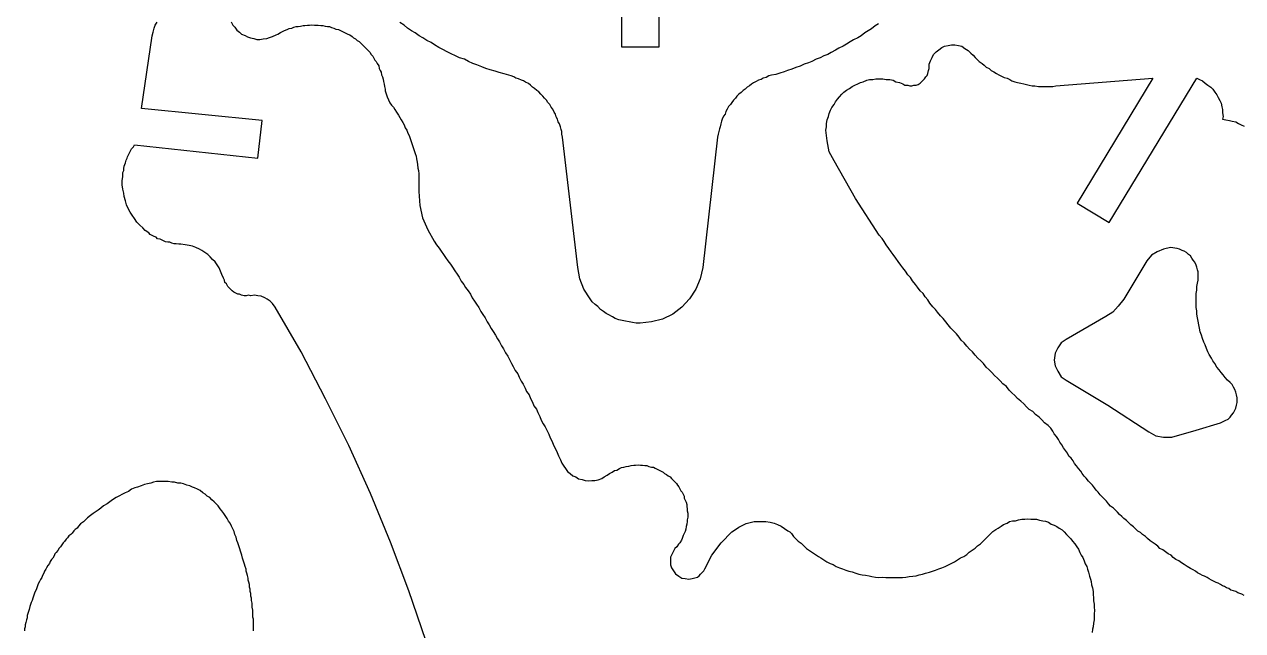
# Model space of a CAD drawing. Extents: x 3 to 449, y 3 to 233.
# Drawn here: x 122.7 to 220.9, y 80.5 to 129.4 of the extents above; entities that cross this region are included whole.
import ezdxf

# ---------------------------------------------------------------- set-up
doc = ezdxf.new("R2010")
doc.units = 0
doc.layers.add('DEFAULT_LAYER', color=1, linetype='CONTINUOUS')

msp = doc.modelspace()

# ---------------------------------------------------------------- linework, layer by layer
at = {"layer": 'DEFAULT_LAYER'}
for points in [[(170.839, 135.281), (170.839, 127.551), (173.864, 127.551), (173.864, 135.281)], [(155.068, 79.667), (153.682, 83.667), (152.216, 87.589), (150.592, 91.51), (148.849, 95.392), (146.988, 99.155), (145.007, 102.957), (142.908, 106.561), (142.71, 106.839), (142.512, 107.037), (142.274, 107.195), (142.076, 107.314), (141.799, 107.433), (141.522, 107.472), (141.244, 107.512), (140.967, 107.472), (140.769, 107.512), (140.571, 107.472), (140.413, 107.472), (140.215, 107.512), (140.056, 107.591), (139.898, 107.591), (139.739, 107.67), (139.581, 107.75), (139.462, 107.868), (139.343, 107.987), (139.224, 108.106), (139.106, 108.225), (138.987, 108.423), (138.868, 108.542), (138.828, 108.74), (138.749, 108.898), (138.63, 109.176), (138.511, 109.453), (138.393, 109.73), (138.234, 109.968), (138.076, 110.205), (137.878, 110.403), (137.68, 110.602), (137.482, 110.8), (137.244, 110.958), (137.006, 111.116), (136.808, 111.235), (136.531, 111.354), (136.254, 111.473), (135.976, 111.513), (135.66, 111.592), (135.303, 111.631), (135.145, 111.631), (134.947, 111.671), (134.788, 111.671), (134.59, 111.711), (134.432, 111.79), (134.273, 111.79), (134.075, 111.829), (133.917, 111.909), (133.758, 111.988), (133.639, 112.027), (133.441, 112.067), (133.323, 112.186), (133.164, 112.265), (133.006, 112.344), (132.847, 112.424), (132.728, 112.542), (132.451, 112.74), (132.253, 112.938), (132.016, 113.176), (131.778, 113.414), (131.58, 113.691), (131.382, 113.968), (131.223, 114.206), (131.065, 114.523), (130.946, 114.8), (130.867, 115.117), (130.748, 115.473), (130.708, 115.751), (130.629, 116.068), (130.59, 116.424), (130.59, 116.741), (130.629, 117.097), (130.629, 117.414), (130.708, 117.573), (130.708, 117.731), (130.748, 117.929), (130.788, 118.048), (130.867, 118.206), (130.906, 118.404), (130.986, 118.563), (131.025, 118.682), (131.105, 118.84), (131.184, 118.999), (131.263, 119.157), (131.342, 119.315), (131.501, 119.474), (131.58, 119.632), (141.522, 118.563), (141.878, 121.613), (132.134, 122.563), (133.006, 128.426), (133.006, 128.426), (133.085, 128.742), (133.164, 129.059), (133.243, 129.297), (133.402, 129.535)], [(139.383, 129.574), (139.502, 129.297), (139.66, 129.139), (139.818, 128.901), (140.056, 128.742), (140.215, 128.584), (140.492, 128.465), (140.69, 128.346), (140.928, 128.267), (141.205, 128.228), (141.442, 128.148), (141.68, 128.148), (141.957, 128.188), (142.235, 128.228), (142.472, 128.307), (142.71, 128.386), (142.987, 128.505), (143.146, 128.584), (143.344, 128.703), (143.502, 128.782), (143.661, 128.861), (143.898, 128.94), (144.057, 129.02), (144.255, 129.059), (144.413, 129.139), (144.611, 129.178), (144.77, 129.178), (144.968, 129.218), (145.166, 129.257), (145.324, 129.257), (145.522, 129.297), (145.681, 129.297), (145.879, 129.337), (146.077, 129.297), (146.235, 129.297), (146.394, 129.297), (146.592, 129.257), (146.75, 129.257), (146.948, 129.218), (147.146, 129.178), (147.305, 129.178), (147.463, 129.099), (147.661, 129.059), (147.82, 128.98), (148.018, 128.94), (148.136, 128.901), (148.295, 128.822), (148.453, 128.742), (148.612, 128.663), (148.77, 128.584), (148.929, 128.505), (149.127, 128.386), (149.245, 128.267), (149.404, 128.188), (149.523, 128.069), (149.681, 127.99), (149.8, 127.871), (149.919, 127.752), (150.077, 127.594), (150.196, 127.475), (150.315, 127.356), (150.434, 127.237), (150.553, 127.118), (150.671, 126.92), (150.79, 126.802), (150.869, 126.643), (150.949, 126.485), (151.067, 126.366), (151.147, 126.207), (151.265, 126.009), (151.305, 125.811), (151.384, 125.653), (151.464, 125.494), (151.503, 125.296), (151.582, 125.138), (151.622, 124.94), (151.662, 124.742), (151.701, 124.544), (151.741, 124.346), (151.78, 124.148), (151.78, 123.989), (151.939, 123.514), (152.176, 123.039), (152.295, 122.841), (152.454, 122.682), (152.573, 122.484), (152.691, 122.286), (152.85, 122.049), (152.969, 121.85), (153.087, 121.652), (153.206, 121.454), (153.325, 121.256), (153.404, 121.019), (153.523, 120.821), (153.602, 120.583), (153.721, 120.385), (153.8, 120.147), (153.88, 119.91), (153.959, 119.672), (154.038, 119.434), (154.117, 119.197), (154.197, 118.959), (154.276, 118.721), (154.315, 118.523), (154.355, 118.246), (154.395, 118.048), (154.434, 117.771), (154.474, 117.573), (154.513, 117.295), (154.513, 117.058), (154.513, 116.82), (154.513, 116.582), (154.513, 116.345), (154.513, 116.107), (154.513, 115.87), (154.593, 114.76), (154.791, 113.77), (155.226, 112.78), (155.741, 111.869), (155.939, 111.592), (156.137, 111.314), (156.296, 111.077), (156.494, 110.8), (156.652, 110.562), (156.85, 110.285), (157.048, 110.007), (157.207, 109.77), (157.405, 109.492), (157.603, 109.215), (157.761, 108.978), (157.92, 108.661), (158.118, 108.383), (158.276, 108.146), (158.474, 107.868), (158.672, 107.591), (158.791, 107.314), (158.989, 107.037), (159.148, 106.799), (159.346, 106.522), (159.504, 106.205), (159.663, 105.967), (159.861, 105.69), (160.019, 105.373), (160.178, 105.135), (160.336, 104.819), (160.494, 104.581), (160.692, 104.304), (160.851, 103.987), (161.009, 103.749), (161.168, 103.432), (161.326, 103.195), (161.485, 102.878), (161.683, 102.6), (161.801, 102.323), (161.96, 102.006), (162.118, 101.769), (162.277, 101.452), (162.475, 101.175), (162.594, 100.897), (162.752, 100.58), (162.911, 100.343), (163.069, 100.026), (163.188, 99.749), (163.386, 99.471), (163.505, 99.194), (163.663, 98.877), (163.782, 98.6), (163.98, 98.323), (164.099, 98.045), (164.257, 97.729), (164.376, 97.451), (164.534, 97.134), (164.693, 96.897), (164.851, 96.58), (164.97, 96.303), (165.089, 96.025), (165.247, 95.709), (165.366, 95.431), (165.525, 95.114), (165.644, 94.837), (165.762, 94.56), (165.921, 94.243), (166.04, 93.966), (166.198, 93.728), (166.317, 93.53), (166.475, 93.292), (166.713, 93.134), (166.911, 92.936), (167.149, 92.857), (167.386, 92.698), (167.664, 92.659), (167.901, 92.579), (168.179, 92.54), (168.456, 92.579), (168.693, 92.579), (168.971, 92.619), (169.248, 92.738), (169.446, 92.857), (169.684, 93.015), (169.882, 93.134), (170.08, 93.253), (170.278, 93.372), (170.476, 93.411), (170.674, 93.53), (170.832, 93.609), (171.03, 93.649), (171.228, 93.688), (171.426, 93.728), (171.625, 93.768), (171.823, 93.807), (171.981, 93.807), (172.179, 93.847), (172.377, 93.807), (172.536, 93.807), (172.734, 93.768), (172.892, 93.768), (173.05, 93.688), (173.248, 93.649), (173.407, 93.649), (173.565, 93.57), (173.724, 93.49), (173.882, 93.411), (174.041, 93.332), (174.199, 93.253), (174.318, 93.134), (174.476, 93.055), (174.595, 92.936), (174.754, 92.857), (174.872, 92.738), (174.991, 92.619), (175.11, 92.5), (175.269, 92.342), (175.348, 92.183), (175.467, 92.065), (175.546, 91.906), (175.625, 91.748), (175.744, 91.629), (175.823, 91.47), (175.902, 91.312), (175.902, 91.153), (175.981, 90.995), (176.061, 90.837), (176.1, 90.639), (176.1, 90.48), (176.14, 90.282), (176.14, 90.124), (176.18, 89.926), (176.18, 89.767), (176.18, 89.609), (176.14, 89.411), (176.14, 89.252), (176.1, 89.054), (176.061, 88.856), (176.021, 88.658), (175.981, 88.46), (175.902, 88.302), (175.823, 88.143), (175.744, 87.906), (175.665, 87.747), (175.546, 87.549), (175.427, 87.43), (175.308, 87.232), (175.15, 87.074), (175.031, 86.876), (174.952, 86.717), (174.872, 86.559), (174.793, 86.4), (174.793, 86.242), (174.793, 86.084), (174.793, 85.767), (174.872, 85.529), (175.031, 85.291), (175.189, 85.054), (175.467, 84.856), (175.704, 84.697), (175.981, 84.658), (176.259, 84.618), (176.536, 84.658), (176.853, 84.737), (176.972, 84.776), (177.091, 84.895), (177.209, 85.014), (177.368, 85.173), (177.487, 85.291), (177.566, 85.45), (178.12, 86.559), (178.873, 87.549), (179.744, 88.42), (180.022, 88.619), (180.299, 88.817), (180.576, 88.935), (180.893, 89.094), (181.21, 89.173), (181.527, 89.252), (181.844, 89.252), (182.16, 89.252), (182.477, 89.252), (182.834, 89.213), (183.151, 89.133), (183.428, 89.015), (183.705, 88.896), (183.983, 88.698), (184.26, 88.5), (184.418, 88.42), (184.537, 88.302), (184.695, 88.064), (184.894, 87.866), (185.092, 87.668), (185.329, 87.509), (185.527, 87.311), (185.765, 87.074), (186.003, 86.915), (186.24, 86.757), (186.478, 86.598), (186.716, 86.44), (186.914, 86.321), (187.151, 86.163), (187.389, 86.004), (187.666, 85.886), (187.904, 85.806), (188.141, 85.648), (188.419, 85.529), (188.656, 85.45), (188.934, 85.331), (189.171, 85.252), (189.449, 85.212), (189.726, 85.093), (189.963, 85.014), (190.241, 84.974), (190.518, 84.935), (190.795, 84.895), (191.033, 84.816), (191.31, 84.776), (191.587, 84.737), (191.865, 84.776), (192.142, 84.737), (192.38, 84.737), (192.696, 84.737), (192.934, 84.737), (193.251, 84.737), (193.489, 84.737), (193.766, 84.776), (194.043, 84.816), (194.32, 84.856), (194.598, 84.895), (194.835, 84.974), (195.113, 85.014), (195.35, 85.093), (195.667, 85.173), (195.905, 85.252), (196.142, 85.331), (196.42, 85.45), (196.657, 85.529), (196.935, 85.648), (197.212, 85.767), (197.41, 85.886), (197.687, 86.004), (197.925, 86.163), (198.163, 86.321), (198.44, 86.44), (198.677, 86.598), (198.875, 86.797), (199.113, 86.955), (199.351, 87.113), (199.549, 87.311), (199.786, 87.47), (199.985, 87.668), (200.183, 87.866), (200.42, 88.104), (200.579, 88.262), (200.777, 88.46), (201.014, 88.619), (201.212, 88.737), (201.45, 88.896), (201.648, 89.015), (201.925, 89.133), (202.123, 89.252), (202.361, 89.331), (202.599, 89.331), (202.836, 89.411), (203.114, 89.45), (203.351, 89.45), (203.549, 89.49), (203.827, 89.45), (204.064, 89.45), (204.302, 89.45), (204.54, 89.371), (204.817, 89.331), (205.015, 89.292), (205.253, 89.213), (205.49, 89.054), (205.728, 88.975), (205.926, 88.856), (206.124, 88.737), (206.362, 88.579), (206.52, 88.42), (206.718, 88.222), (206.876, 88.064), (207.075, 87.866), (207.193, 87.668), (207.391, 87.47), (207.55, 87.232), (207.669, 87.034), (207.787, 86.757), (207.906, 86.559), (208.025, 86.361), (208.144, 86.084), (208.223, 85.846), (208.342, 85.648), (208.421, 85.41), (208.5, 85.173), (208.58, 84.856), (208.659, 84.618), (208.699, 84.42), (208.738, 84.143), (208.817, 83.905), (208.857, 83.628), (208.857, 83.39), (208.897, 83.113), (208.897, 82.875), (208.936, 82.598), (208.936, 82.36), (208.976, 82.083), (208.936, 81.806), (208.936, 81.568), (208.936, 81.33), (208.897, 81.053), (208.857, 80.776), (208.817, 80.578), (208.778, 80.301)], [(191.565, 129.399), (191.285, 129.231), (191.005, 129.007), (190.725, 128.839), (190.444, 128.671), (190.164, 128.447), (189.884, 128.279), (189.548, 128.111), (189.268, 127.943), (188.988, 127.775), (188.708, 127.607), (188.372, 127.439), (188.092, 127.271), (187.756, 127.103), (187.476, 126.935), (187.14, 126.823), (186.859, 126.655), (186.523, 126.543), (186.187, 126.375), (185.907, 126.263), (185.571, 126.151), (185.235, 125.982), (184.899, 125.87), (184.563, 125.758), (184.227, 125.646), (183.947, 125.534), (183.611, 125.422), (183.274, 125.31), (182.938, 125.254), (182.714, 125.198), (182.49, 125.086), (182.266, 125.03), (182.098, 124.918), (181.874, 124.862), (181.706, 124.75), (181.482, 124.638), (181.314, 124.526), (181.146, 124.414), (180.978, 124.302), (180.81, 124.134), (180.642, 124.022), (180.474, 123.854), (180.306, 123.742), (180.138, 123.574), (180.026, 123.406), (179.858, 123.238), (179.745, 123.07), (179.633, 122.902), (179.465, 122.734), (179.353, 122.51), (179.241, 122.341), (179.185, 122.117), (179.073, 121.949), (178.961, 121.725), (178.905, 121.557), (178.849, 121.333), (178.793, 121.109), (178.737, 120.941), (178.681, 120.717), (178.625, 120.493), (178.569, 120.269), (177.393, 109.738), (177.169, 108.842), (176.833, 108.001), (176.329, 107.217), (175.712, 106.545), (174.984, 105.985), (174.144, 105.593), (173.248, 105.369), (172.351, 105.257), (172.015, 105.257), (171.735, 105.313), (171.455, 105.369), (171.175, 105.425), (170.895, 105.481), (170.615, 105.537), (170.335, 105.649), (170.111, 105.761), (169.831, 105.929), (169.607, 106.041), (169.383, 106.209), (169.159, 106.377), (168.934, 106.601), (168.71, 106.769), (168.486, 106.993), (168.318, 107.217), (167.814, 108.001), (167.478, 108.842), (167.31, 109.738), (166.078, 120.269), (166.022, 120.493), (166.022, 120.717), (165.966, 120.885), (165.91, 121.109), (165.854, 121.333), (165.742, 121.501), (165.686, 121.725), (165.574, 121.893), (165.518, 122.117), (165.405, 122.285), (165.293, 122.51), (165.181, 122.678), (165.069, 122.902), (164.901, 123.07), (164.789, 123.238), (164.621, 123.406), (164.509, 123.574), (164.341, 123.742), (164.173, 123.91), (164.005, 124.022), (163.837, 124.19), (163.669, 124.302), (163.501, 124.47), (163.333, 124.582), (163.109, 124.694), (162.941, 124.806), (162.773, 124.862), (162.549, 124.974), (162.325, 125.03), (162.157, 125.142), (161.933, 125.198), (161.764, 125.254), (161.372, 125.366), (160.98, 125.478), (160.644, 125.59), (160.252, 125.702), (159.916, 125.814), (159.58, 125.926), (159.188, 126.095), (158.852, 126.207), (158.516, 126.375), (158.179, 126.543), (157.787, 126.655), (157.451, 126.823), (157.115, 126.991), (156.779, 127.159), (156.443, 127.327), (156.107, 127.495), (155.771, 127.719), (155.491, 127.887), (155.155, 128.055), (154.819, 128.279), (154.538, 128.447), (154.202, 128.671), (153.922, 128.839), (153.586, 129.063), (153.306, 129.287), (152.97, 129.511)], [(221.026, 83.288), (220.858, 83.4), (220.69, 83.456), (220.522, 83.512), (220.354, 83.624), (220.186, 83.68), (219.962, 83.736), (219.794, 83.848), (219.626, 83.904), (219.458, 84.016), (219.29, 84.072), (219.122, 84.184), (218.954, 84.296), (218.786, 84.352), (218.562, 84.464), (218.394, 84.52), (218.226, 84.632), (218.058, 84.744), (217.834, 84.856), (217.666, 84.912), (217.498, 85.024), (217.273, 85.136), (217.105, 85.248), (216.937, 85.36), (216.713, 85.472), (216.433, 85.64), (216.209, 85.808), (215.985, 85.92), (215.761, 86.088), (215.537, 86.201), (215.313, 86.369), (215.145, 86.537), (214.921, 86.649), (214.697, 86.817), (214.473, 86.985), (214.249, 87.097), (214.081, 87.265), (213.856, 87.433), (213.632, 87.601), (213.464, 87.713), (213.24, 87.881), (213.072, 88.049), (212.848, 88.217), (212.68, 88.385), (212.456, 88.497), (212.288, 88.665), (212.12, 88.833), (211.896, 89.001), (211.728, 89.169), (211.56, 89.337), (211.336, 89.505), (211.168, 89.673), (211, 89.842), (210.832, 90.01), (210.664, 90.178), (210.496, 90.346), (210.272, 90.514), (210.103, 90.682), (209.935, 90.906), (209.767, 91.074), (209.599, 91.242), (209.431, 91.41), (209.263, 91.634), (209.095, 91.802), (208.983, 91.97), (208.815, 92.194), (208.647, 92.362), (208.479, 92.53), (208.311, 92.754), (208.143, 92.922), (207.975, 93.146), (207.863, 93.314), (207.695, 93.539), (207.527, 93.763), (207.359, 93.931), (207.247, 94.155), (207.079, 94.379), (206.911, 94.547), (206.799, 94.771), (206.63, 94.995), (206.462, 95.219), (206.35, 95.443), (206.182, 95.667), (206.07, 95.891), (205.902, 96.115), (205.734, 96.339), (205.622, 96.563), (205.454, 96.787), (205.23, 97.012), (204.95, 97.236), (204.726, 97.46), (204.502, 97.684), (204.222, 97.908), (203.998, 98.132), (203.718, 98.3), (203.494, 98.524), (203.27, 98.748), (203.045, 98.972), (202.765, 99.196), (202.541, 99.42), (202.317, 99.644), (202.093, 99.868), (201.869, 100.148), (201.589, 100.372), (201.365, 100.597), (201.141, 100.821), (200.917, 101.045), (200.693, 101.269), (200.469, 101.493), (200.245, 101.717), (200.021, 101.997), (199.797, 102.221), (199.573, 102.445), (199.348, 102.669), (199.124, 102.949), (198.9, 103.173), (198.676, 103.397), (198.452, 103.677), (198.228, 103.901), (198.06, 104.126), (197.836, 104.406), (197.612, 104.63), (197.388, 104.854), (197.164, 105.134), (196.996, 105.358), (196.772, 105.638), (196.548, 105.862), (196.324, 106.142), (196.156, 106.366), (195.932, 106.59), (195.707, 106.87), (195.539, 107.15), (195.315, 107.374), (195.147, 107.654), (194.923, 107.879), (194.699, 108.159), (194.531, 108.383), (194.307, 108.663), (194.139, 108.943), (193.915, 109.167), (193.747, 109.447), (193.523, 109.727), (193.355, 109.951), (193.131, 110.231), (192.963, 110.511), (192.739, 110.791), (192.571, 111.015), (192.403, 111.295), (192.178, 111.576), (192.01, 111.856), (191.842, 112.08), (191.618, 112.36), (189.714, 115.329), (187.977, 118.353), (187.585, 119.082), (187.417, 119.978), (187.305, 120.818), (187.361, 121.098), (187.361, 121.378), (187.417, 121.658), (187.529, 121.938), (187.585, 122.163), (187.697, 122.443), (187.809, 122.667), (187.977, 122.891), (188.089, 123.115), (188.257, 123.339), (188.425, 123.507), (188.593, 123.731), (188.762, 123.899), (188.986, 124.067), (189.21, 124.179), (189.434, 124.347), (189.658, 124.459), (189.882, 124.571), (190.106, 124.683), (190.33, 124.739), (190.61, 124.851), (190.834, 124.907), (191.114, 124.907), (191.338, 124.963), (191.618, 124.963), (191.898, 124.963), (192.178, 124.907), (192.459, 124.907), (192.739, 124.851), (192.963, 124.739), (193.243, 124.683), (193.523, 124.571), (193.691, 124.459), (193.915, 124.459), (194.083, 124.403), (194.251, 124.403), (194.419, 124.459), (194.587, 124.459), (194.755, 124.515), (194.923, 124.627), (195.035, 124.739), (195.147, 124.851), (195.259, 124.963), (195.371, 125.131), (195.483, 125.243), (195.539, 125.411), (195.595, 125.635), (195.651, 125.804), (195.651, 125.972), (195.651, 126.14), (195.763, 126.42), (195.876, 126.7), (195.988, 126.924), (196.212, 127.148), (196.436, 127.316), (196.66, 127.484), (196.884, 127.596), (197.164, 127.652), (197.444, 127.708), (197.724, 127.708), (198.004, 127.652), (198.284, 127.596), (198.508, 127.428), (198.788, 127.26), (198.9, 127.148), (199.012, 127.036), (199.18, 126.868), (199.348, 126.7), (199.517, 126.532), (199.685, 126.364), (199.909, 126.196), (200.077, 126.084), (200.245, 125.916), (200.469, 125.804), (200.637, 125.635), (200.861, 125.523), (201.085, 125.411), (201.253, 125.299), (201.477, 125.187), (201.701, 125.075), (201.925, 125.019), (202.149, 124.907), (202.317, 124.795), (202.541, 124.739), (202.765, 124.683), (203.045, 124.627), (203.27, 124.571), (203.494, 124.515), (203.718, 124.459), (203.942, 124.403), (204.166, 124.403), (204.446, 124.347), (204.67, 124.347), (204.894, 124.347), (205.118, 124.347), (205.398, 124.347), (205.622, 124.347), (205.846, 124.403), (213.688, 125.019), (207.583, 114.937), (210.159, 113.368), (217.217, 125.019), (217.441, 124.907), (217.666, 124.795), (217.89, 124.627), (218.114, 124.459), (218.338, 124.291), (218.506, 124.123), (218.674, 123.899), (218.842, 123.675), (218.954, 123.451), (219.066, 123.227), (219.178, 123.003), (219.234, 122.723), (219.29, 122.499), (219.29, 122.219), (219.346, 121.938), (219.29, 121.714), (219.57, 121.658), (219.85, 121.602), (220.074, 121.546), (220.354, 121.49), (220.578, 121.378), (220.802, 121.266), (221.026, 121.154)], [(141.186, 80.438), (141.186, 80.662), (141.186, 80.83), (141.186, 80.998), (141.186, 81.222), (141.186, 81.39), (141.13, 81.558), (141.13, 81.782), (141.13, 81.95), (141.13, 82.118), (141.073, 82.342), (141.073, 82.51), (141.073, 82.678), (141.017, 82.902), (141.017, 83.07), (140.961, 83.238), (140.961, 83.462), (140.905, 83.63), (140.905, 83.799), (140.849, 83.967), (140.849, 84.191), (140.793, 84.359), (140.737, 84.527), (140.737, 84.695), (140.681, 84.919), (140.625, 85.087), (140.569, 85.255), (140.569, 85.423), (140.513, 85.647), (140.457, 85.815), (140.401, 85.983), (140.345, 86.151), (140.289, 86.319), (140.233, 86.543), (140.177, 86.711), (140.121, 86.879), (140.065, 87.047), (140.009, 87.215), (139.953, 87.384), (139.897, 87.552), (139.841, 87.72), (139.785, 88), (139.673, 88.224), (139.617, 88.448), (139.505, 88.672), (139.393, 88.896), (139.281, 89.12), (139.169, 89.288), (139.057, 89.512), (138.889, 89.736), (138.777, 89.904), (138.609, 90.128), (138.497, 90.296), (138.329, 90.52), (138.161, 90.688), (137.993, 90.856), (137.825, 91.025), (137.657, 91.193), (137.432, 91.305), (137.264, 91.473), (137.096, 91.585), (136.872, 91.753), (136.648, 91.865), (136.424, 91.977), (136.256, 92.033), (136.032, 92.145), (135.808, 92.201), (135.528, 92.313), (135.304, 92.369), (135.08, 92.369), (134.8, 92.425), (134.576, 92.425), (134.296, 92.481), (134.072, 92.481), (133.847, 92.481), (133.623, 92.481), (133.343, 92.481), (133.119, 92.425), (132.895, 92.369), (132.615, 92.313), (132.391, 92.257), (132.111, 92.145), (131.831, 92.033), (131.607, 91.977), (131.327, 91.865), (131.103, 91.697), (130.823, 91.585), (130.599, 91.473), (130.319, 91.305), (130.094, 91.193), (129.814, 91.025), (129.59, 90.856), (129.366, 90.688), (129.086, 90.52), (128.862, 90.352), (128.638, 90.184), (128.414, 90.016), (128.246, 89.904), (128.022, 89.736), (127.798, 89.568), (127.63, 89.4), (127.462, 89.232), (127.238, 89.064), (127.07, 88.896), (126.958, 88.728), (126.79, 88.616), (126.677, 88.504), (126.565, 88.336), (126.453, 88.224), (126.285, 88.112), (126.173, 87.944), (126.061, 87.832), (125.949, 87.664), (125.837, 87.552), (125.725, 87.384), (125.613, 87.215), (125.501, 87.103), (125.389, 86.935), (125.277, 86.767), (125.165, 86.655), (125.109, 86.487), (124.997, 86.319), (124.885, 86.207), (124.773, 86.039), (124.717, 85.871), (124.605, 85.703), (124.493, 85.535), (124.437, 85.423), (124.325, 85.255), (124.269, 85.087), (124.157, 84.919), (124.101, 84.751), (123.989, 84.583), (123.933, 84.415), (123.821, 84.247), (123.765, 84.079), (123.709, 83.911), (123.653, 83.743), (123.541, 83.574), (123.485, 83.406), (123.429, 83.238), (123.373, 83.07), (123.317, 82.902), (123.261, 82.734), (123.205, 82.566), (123.149, 82.398), (123.092, 82.174), (123.036, 82.006), (122.98, 81.838), (122.924, 81.67), (122.924, 81.502), (122.868, 81.334), (122.812, 81.11), (122.756, 80.942), (122.756, 80.774), (122.7, 80.606), (122.7, 80.438)]]:
    msp.add_lwpolyline(points, dxfattribs=at)
msp.add_lwpolyline([(217.329, 108.719), (217.329, 108.943), (217.329, 109.167), (217.329, 109.391), (217.273, 109.559), (217.217, 109.783), (217.161, 109.951), (217.049, 110.175), (216.937, 110.343), (216.825, 110.511), (216.713, 110.679), (216.545, 110.791), (216.377, 110.959), (216.209, 111.071), (216.041, 111.127), (215.817, 111.239), (215.649, 111.295), (215.089, 111.352), (214.529, 111.239), (214.025, 111.015), (213.576, 110.735), (213.184, 110.287), (211.336, 107.206), (210.888, 106.646), (210.44, 106.142), (209.879, 105.806), (206.687, 103.957), (206.294, 103.677), (206.014, 103.285), (205.79, 102.837), (205.734, 102.277), (205.79, 101.829), (206.014, 101.381), (206.294, 100.933), (206.687, 100.653), (210.047, 98.636), (213.352, 96.507), (213.913, 96.171), (214.529, 96.059), (215.201, 96.059), (217.161, 96.619), (219.122, 97.236), (219.514, 97.404), (219.738, 97.516), (219.906, 97.684), (220.018, 97.852), (220.186, 98.02), (220.298, 98.244), (220.354, 98.412), (220.41, 98.636), (220.466, 98.86), (220.466, 99.084), (220.466, 99.252), (220.41, 99.476), (220.354, 99.7), (220.298, 99.924), (220.186, 100.092), (220.074, 100.316), (219.906, 100.484), (219.682, 100.653), (219.514, 100.877), (219.346, 101.101), (219.178, 101.269), (219.01, 101.493), (218.842, 101.717), (218.674, 101.997), (218.506, 102.221), (218.394, 102.445), (218.226, 102.725), (218.114, 102.949), (218.002, 103.229), (217.89, 103.509), (217.778, 103.733), (217.666, 104.013), (217.61, 104.294), (217.498, 104.574), (217.441, 104.854), (217.385, 105.134), (217.329, 105.414), (217.273, 105.694), (217.217, 105.974), (217.217, 106.254), (217.161, 106.534), (217.161, 106.814), (217.161, 107.094), (217.161, 107.374), (217.161, 107.654), (217.217, 107.935), (217.217, 108.215), (217.273, 108.495), (217.329, 108.719)], close=True, dxfattribs=at)

doc.saveas('drawing.dxf')
